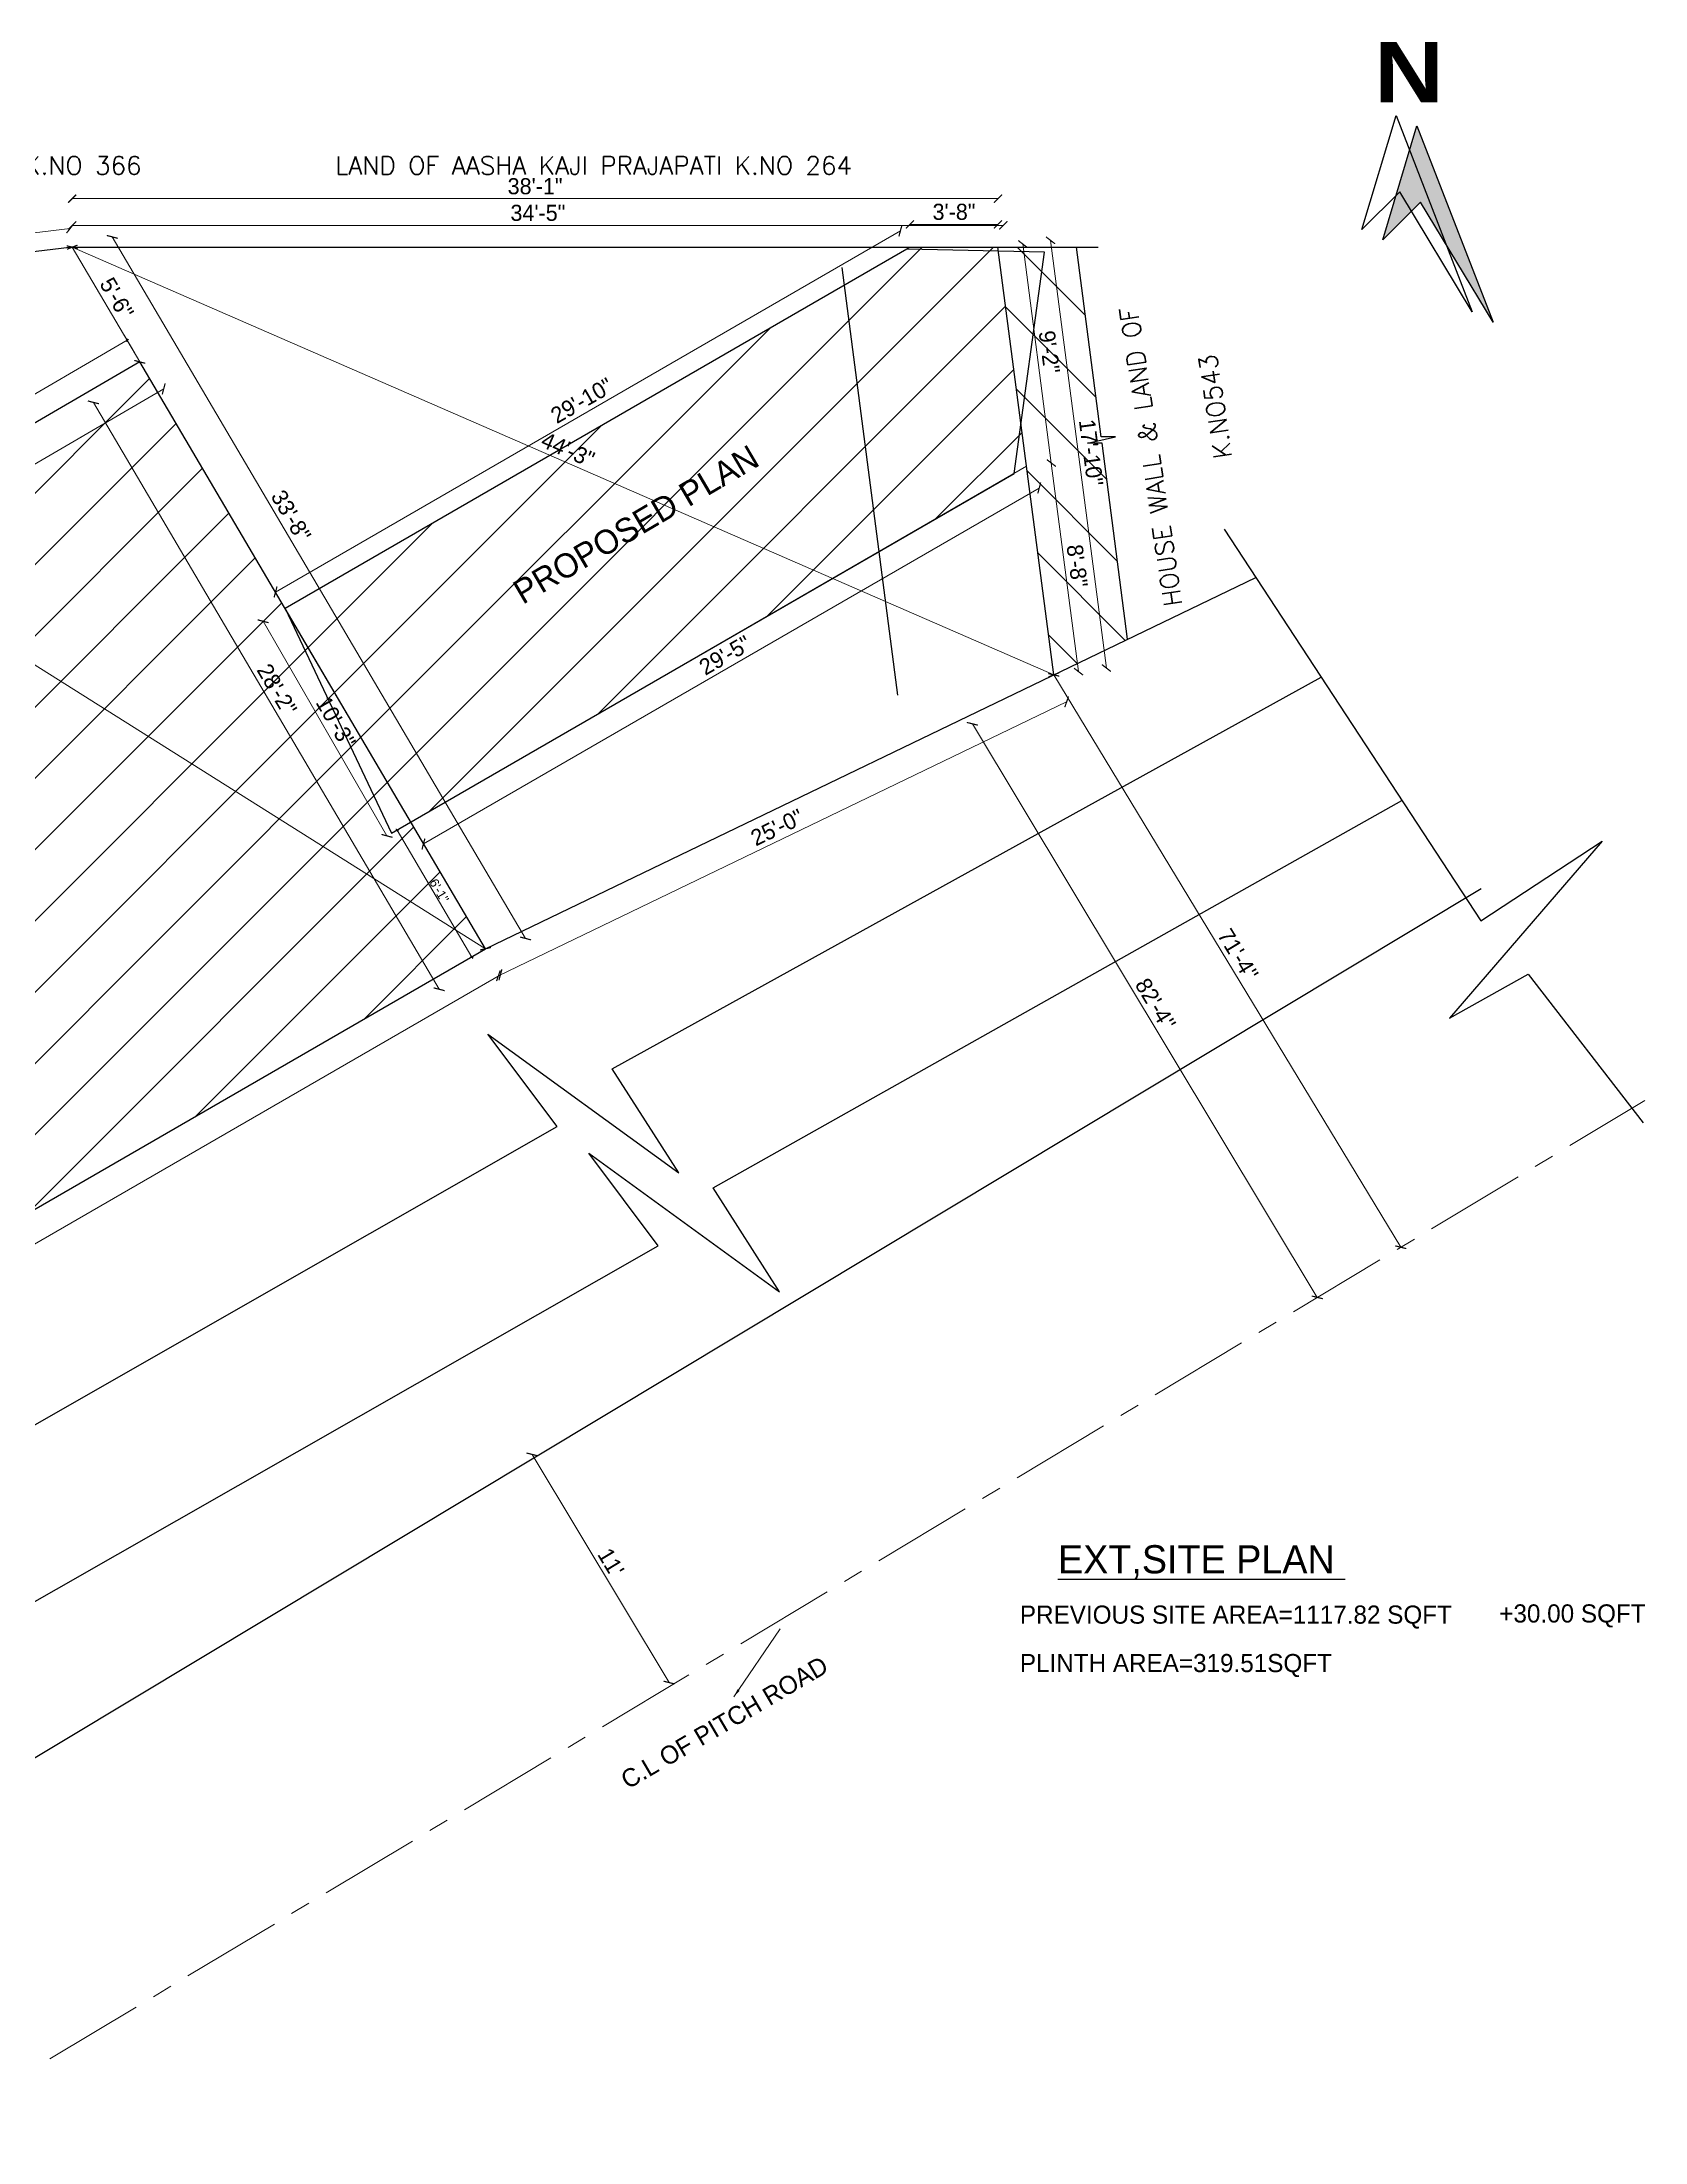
# Model space of a CAD drawing. Header units: inches. Extents: x 20273 to 74670, y -14357 to 735.
# Drawn here: x 64411 to 65207, y -10029 to -8987 of the extents above; entities that cross this region are included whole.
import ezdxf

# ---------------------------------------------------------------- set-up
doc = ezdxf.new("R2010")
doc.units = ezdxf.units.IN
doc.header["$LTSCALE"] = 5
doc.header["$MEASUREMENT"] = 0
doc.linetypes.add('CENTER', pattern=[2, 1.25, -0.25, 0.25, -0.25])
doc.layers.add('A-WALL', color=7, linetype='Continuous', lineweight=9)
doc.layers.add('HATCH', color=253, linetype='Continuous', lineweight=0)
for name, color, linetype in [('DIM', 5, 'Continuous'), ('TEXT', 6, 'Continuous'), ('WALL', 7, 'Continuous')]:
    doc.layers.add(name, color=color, linetype=linetype)
doc.layers.add('dim line', color=7, linetype='Continuous', lineweight=15, true_color=0xfab2b2)
doc.styles.add('ARIAL', font='cityb___.ttf')
doc.styles.add('ROMANS', font='romans.shx', dxfattribs={"width": 0.8})
doc.styles.get("Standard").update_dxf_attribs({"font": 'arial.ttf'})
doc.styles.add('tt', font='stylu.ttf', dxfattribs={"height": 8})
doc.dimstyles.new('Copy(2) of STANDARD', dxfattribs={"dimtxt": 2, "dimasz": 4, "dimexe": 0, "dimexo": 0, "dimgap": 2, "dimtad": 1, "dimdec": 0, "dimzin": 0, "dimdsep": 46, "dimlunit": 3, "dimtxsty": 'tt', "dimblk": 'ARCHTICK', "dimcen": 0.0505, "dimse1": 1, "dimse2": 1, "dimclrd": 5, "dimclre": 5, "dimclrt": 7, "dimadec": 1, "dimazin": 0, "dimtm": 1e-09, "dimtfac": 1, "dimtdec": 0, "dimtofl": 0, "dimtmove": 1, "dimatfit": 3, "dimfxl": 1, "dimtolj": 2, "dimtzin": 0, "dimlwd": 13, "dimarcsym": 0})
doc.dimstyles.new('Standard$0', dxfattribs={"dimtxt": 6, "dimasz": 4, "dimexe": 3, "dimexo": 6, "dimgap": 3, "dimtad": 1, "dimdec": 1, "dimzin": 0, "dimdsep": 46, "dimlunit": 4, "dimtxsty": 'Standard', "dimcen": 0.09, "dimclrd": 6, "dimclre": 6, "dimclrt": 7, "dimadec": 0, "dimazin": 0, "dimtfac": 1, "dimtdec": 1, "dimtix": 1, "dimtofl": 0, "dimtmove": 1, "dimatfit": 3, "dimfxl": 1, "dimtolj": 1, "dimtzin": 0, "dimlwd": 18, "dimlwe": 18, "dimarcsym": 0})
pattern_1 = [(45, (43778.834, -5586.145), (-17.67767, 17.67767), [])]

# ---------------------------------------------------------------- blocks, each defined once
blk = doc.blocks.new('_ArchTick')
at = {"color": 0, "linetype": 'ByBlock', "const_width": 0.15}
blk.add_lwpolyline([(-0.5, -0.5), (0.5, 0.5)], dxfattribs=at)
blk = doc.blocks.new('*D733')
at = {"layer": 'Defpoints', "color": 0, "ltscale": 5, "transparency": 16777216}
for p in [(64841.7, -9089.1), (64526.9, -9260.2), (64531.6, -9268.3)]:
    blk.add_point(p, dxfattribs=at)
at = {"layer": 'DIM', "color": 5, "lineweight": 13, "ltscale": 5, "transparency": 16777216}
blk.add_line((64837, -9081), (64526.9, -9260.2), dxfattribs=at)
at = {"layer": 'DIM', "color": 5, "lineweight": 13, "ltscale": 5, "transparency": 16777216, "xscale": 4, "yscale": 4, "zscale": 4}
for p, rotation in [((64837, -9081), 30.02282740670279), ((64526.9, -9260.2), 210.0228274067028)]:
    blk.add_blockref('_ArchTick', p, dxfattribs=dict(at, rotation=rotation))
at = {"layer": 'DIM', "color": 7, "ltscale": 5, "transparency": 16777216, "insert": (64678.9, -9165.2), "char_height": 8, "attachment_point": 5, "rotation": 30.0228, "style": 'tt'}
blk.add_mtext('\\A2;29\'-10"', dxfattribs=at)
blk = doc.blocks.new('*D734')
at = {"layer": 'Defpoints', "color": 0, "ltscale": 5, "transparency": 16777216}
for p in [(64899.6, -9197.8), (64905.9, -9208.6), (64594.1, -9374.3)]:
    blk.add_point(p, dxfattribs=at)
at = {"layer": 'DIM', "color": 5, "lineweight": 13, "ltscale": 5, "transparency": 16777216}
blk.add_line((64600.3, -9385.2), (64905.9, -9208.6), dxfattribs=at)
at = {"layer": 'DIM', "color": 5, "lineweight": 13, "ltscale": 5, "transparency": 16777216, "xscale": 4, "yscale": 4, "zscale": 4}
for p, rotation in [((64905.9, -9208.6), 30.02282740670279), ((64600.3, -9385.2), 210.0228274067028)]:
    blk.add_blockref('_ArchTick', p, dxfattribs=dict(at, rotation=rotation))
at = {"layer": 'DIM', "color": 7, "ltscale": 5, "transparency": 16777216, "insert": (64750, -9291.6), "char_height": 8, "attachment_point": 5, "rotation": 30.0228, "style": 'tt'}
blk.add_mtext('\\A2;29\'-5"', dxfattribs=at)
blk = doc.blocks.new('*D735')
at = {"layer": 'Defpoints', "color": 0, "ltscale": 5, "transparency": 16777216}
for p in [(64885.4, -9077.8), (64841.7, -9089.1), (64885.4, -9089.1)]:
    blk.add_point(p, dxfattribs=at)
at = {"layer": 'DIM', "color": 5, "lineweight": 13, "ltscale": 5, "transparency": 16777216}
blk.add_line((64841.7, -9077.8), (64885.4, -9077.8), dxfattribs=at)
at = {"layer": 'DIM', "color": 5, "lineweight": 13, "ltscale": 5, "transparency": 16777216, "xscale": 4, "yscale": 4, "zscale": 4, "rotation": 180}
blk.add_blockref('_ArchTick', (64841.7, -9077.8), dxfattribs=at)
at = {"layer": 'DIM', "color": 5, "lineweight": 13, "ltscale": 5, "transparency": 16777216, "xscale": 4, "yscale": 4, "zscale": 4}
blk.add_blockref('_ArchTick', (64885.4, -9077.8), dxfattribs=at)
at = {"layer": 'DIM', "color": 7, "ltscale": 5, "transparency": 16777216, "insert": (64863.6, -9071.6), "char_height": 8, "attachment_point": 5, "style": 'tt'}
blk.add_mtext('\\A2;3\'-8"', dxfattribs=at)
blk = doc.blocks.new('*D736')
at = {"layer": 'Defpoints', "color": 0, "ltscale": 5, "transparency": 16777216}
for p in [(64885.4, -9089.1), (64897.7, -9087.5), (64899.6, -9197.8)]:
    blk.add_point(p, dxfattribs=at)
at = {"layer": 'DIM', "color": 5, "lineweight": 13, "ltscale": 5, "transparency": 16777216}
blk.add_line((64911.9, -9196.2), (64897.7, -9087.5), dxfattribs=at)
at = {"layer": 'DIM', "color": 5, "lineweight": 13, "ltscale": 5, "transparency": 16777216, "xscale": 4, "yscale": 4, "zscale": 4}
for p, rotation in [((64897.7, -9087.5), 97.43550611294224), ((64911.9, -9196.2), 277.4355061129422)]:
    blk.add_blockref('_ArchTick', p, dxfattribs=dict(at, rotation=rotation))
at = {"layer": 'DIM', "color": 7, "ltscale": 5, "transparency": 16777216, "insert": (64910.9, -9141.1), "char_height": 8, "attachment_point": 5, "rotation": 277.4355, "style": 'tt'}
blk.add_mtext('\\A2;9\'-2"', dxfattribs=at)
blk = doc.blocks.new('*D737')
at = {"layer": 'Defpoints', "color": 0, "ltscale": 5, "transparency": 16777216}
for p in [(64531.6, -9268.3), (64594.1, -9374.3), (64582.2, -9381.2)]:
    blk.add_point(p, dxfattribs=at)
at = {"layer": 'DIM', "color": 5, "lineweight": 13, "ltscale": 5, "transparency": 16777216}
blk.add_line((64520.7, -9274.7), (64582.2, -9381.2), dxfattribs=at)
at = {"layer": 'DIM', "color": 5, "lineweight": 13, "ltscale": 5, "transparency": 16777216, "xscale": 4, "yscale": 4, "zscale": 4}
for p, rotation in [((64520.7, -9274.7), 120.0228274067028), ((64582.2, -9381.2), 300.0228274067028)]:
    blk.add_blockref('_ArchTick', p, dxfattribs=dict(at, rotation=rotation))
at = {"layer": 'DIM', "color": 7, "ltscale": 5, "transparency": 16777216, "insert": (64556.8, -9324.8), "char_height": 8, "attachment_point": 5, "rotation": 300.0228, "style": 'tt'}
blk.add_mtext('\\A2;10\'-3"', dxfattribs=at)
blk = doc.blocks.new('*D713')
at = {"layer": 'Defpoints', "color": 0, "ltscale": 5, "transparency": 16777216}
for p in [(64426, -9089.1), (64426, -9089.1), (64913.1, -9301.3)]:
    blk.add_point(p, dxfattribs=at)
at = {"layer": 'DIM', "color": 5, "lineweight": 13, "ltscale": 5, "transparency": 16777216}
blk.add_line((64913.1, -9301.3), (64426, -9089.1), dxfattribs=at)
at = {"layer": 'DIM', "color": 5, "lineweight": 13, "ltscale": 5, "transparency": 16777216, "xscale": 4, "yscale": 4, "zscale": 4}
for p, rotation in [((64426, -9089.1), 156.4590553134295), ((64913.1, -9301.3), 336.4590553134295)]:
    blk.add_blockref('_ArchTick', p, dxfattribs=dict(at, rotation=rotation))
at = {"layer": 'DIM', "color": 7, "ltscale": 5, "transparency": 16777216, "insert": (64672, -9189.6), "char_height": 8, "attachment_point": 5, "rotation": 336.4591, "style": 'tt'}
blk.add_mtext('\\A2;44\'-3"', dxfattribs=at)
blk = doc.blocks.new('*D714')
at = {"layer": 'Defpoints', "color": 0, "ltscale": 5, "transparency": 16777216}
for p in [(64477.1, -9065.6), (64445.9, -9084), (64682.2, -9413.7)]:
    blk.add_point(p, dxfattribs=at)
at = {"layer": 'DIM', "color": 5, "lineweight": 13, "ltscale": 5, "transparency": 16777216}
blk.add_line((64651, -9432.1), (64445.9, -9084), dxfattribs=at)
at = {"layer": 'DIM', "color": 5, "lineweight": 13, "ltscale": 5, "transparency": 16777216, "xscale": 4, "yscale": 4, "zscale": 4}
for p, rotation in [((64445.9, -9084), 120.5085900979847), ((64651, -9432.1), 300.5085900979847)]:
    blk.add_blockref('_ArchTick', p, dxfattribs=dict(at, rotation=rotation))
at = {"layer": 'DIM', "color": 7, "ltscale": 5, "transparency": 16777216, "insert": (64534.6, -9222.4), "char_height": 8, "attachment_point": 5, "rotation": 300.5086, "style": 'tt'}
blk.add_mtext('\\A2;33\'-8"', dxfattribs=at)
blk = doc.blocks.new('*D738')
at = {"layer": 'Defpoints', "color": 0, "ltscale": 5, "transparency": 16777216}
for p in [(64132.4, -9123.4), (64631.1, -9437.2), (64631.1, -9437.2)]:
    blk.add_point(p, dxfattribs=at)
at = {"layer": 'DIM', "color": 5, "lineweight": 13, "ltscale": 5, "transparency": 16777216}
blk.add_line((64132.4, -9123.4), (64631.1, -9437.2), dxfattribs=at)
at = {"layer": 'DIM', "color": 5, "lineweight": 13, "ltscale": 5, "transparency": 16777216, "xscale": 4, "yscale": 4, "zscale": 4}
for p, rotation in [((64132.4, -9123.4), 147.8211343331413), ((64631.1, -9437.2), 327.8211343331413)]:
    blk.add_blockref('_ArchTick', p, dxfattribs=dict(at, rotation=rotation))
at = {"layer": 'DIM', "color": 7, "ltscale": 5, "transparency": 16777216, "insert": (64385, -9275.1), "char_height": 8, "attachment_point": 5, "rotation": 327.8211, "style": 'tt'}
blk.add_mtext('\\A2;49\'-1"', dxfattribs=at)
blk = doc.blocks.new('*D715')
at = {"layer": 'Defpoints', "color": 0, "ltscale": 5, "transparency": 16777216}
for p in [(64885.4, -9065), (64426, -9089.1), (64885.4, -9089.1)]:
    blk.add_point(p, dxfattribs=at)
at = {"layer": 'DIM', "color": 5, "lineweight": 13, "ltscale": 5, "transparency": 16777216}
blk.add_line((64426, -9065), (64885.4, -9065), dxfattribs=at)
at = {"layer": 'DIM', "color": 5, "lineweight": 13, "ltscale": 5, "transparency": 16777216, "xscale": 4, "yscale": 4, "zscale": 4, "rotation": 180}
blk.add_blockref('_ArchTick', (64426, -9065), dxfattribs=at)
at = {"layer": 'DIM', "color": 5, "lineweight": 13, "ltscale": 5, "transparency": 16777216, "xscale": 4, "yscale": 4, "zscale": 4}
blk.add_blockref('_ArchTick', (64885.4, -9065), dxfattribs=at)
at = {"layer": 'DIM', "color": 7, "ltscale": 5, "transparency": 16777216, "insert": (64655.7, -9058.9), "char_height": 8, "attachment_point": 5, "style": 'tt'}
blk.add_mtext('\\A2;38\'-1"', dxfattribs=at)
blk = doc.blocks.new('*D716')
at = {"layer": 'Defpoints', "color": 0, "ltscale": 5, "transparency": 16777216}
for p in [(64424.9, -9079.9), (64426, -9089.1), (64132.4, -9123.4)]:
    blk.add_point(p, dxfattribs=at)
at = {"layer": 'DIM', "color": 5, "lineweight": 13, "ltscale": 5, "transparency": 16777216}
blk.add_line((64131.3, -9114.2), (64424.9, -9079.9), dxfattribs=at)
at = {"layer": 'DIM', "color": 5, "lineweight": 13, "ltscale": 5, "transparency": 16777216, "xscale": 4, "yscale": 4, "zscale": 4}
for p, rotation in [((64424.9, -9079.9), 6.656485109489094), ((64131.3, -9114.2), 186.6564851094891)]:
    blk.add_blockref('_ArchTick', p, dxfattribs=dict(at, rotation=rotation))
at = {"layer": 'DIM', "color": 7, "ltscale": 5, "transparency": 16777216, "insert": (64277.4, -9090.9), "char_height": 8, "attachment_point": 5, "rotation": 6.6565, "style": 'tt'}
blk.add_mtext('\\A2;24\'-8"', dxfattribs=at)
blk = doc.blocks.new('*D718')
at = {"layer": 'Defpoints', "color": 0, "ltscale": 5, "transparency": 16777216}
for p in [(64913.1, -9301.3), (64919.5, -9314.7), (64631.1, -9437.2)]:
    blk.add_point(p, dxfattribs=at)
at = {"layer": 'DIM', "color": 5, "lineweight": 13, "ltscale": 5, "transparency": 16777216}
blk.add_line((64637.5, -9450.6), (64919.5, -9314.7), dxfattribs=at)
at = {"layer": 'DIM', "color": 5, "lineweight": 13, "ltscale": 5, "transparency": 16777216, "xscale": 4, "yscale": 4, "zscale": 4}
for p, rotation in [((64919.5, -9314.7), 25.72641114425595), ((64637.5, -9450.6), 205.726411144256)]:
    blk.add_blockref('_ArchTick', p, dxfattribs=dict(at, rotation=rotation))
at = {"layer": 'DIM', "color": 7, "ltscale": 5, "transparency": 16777216, "insert": (64775.8, -9377), "char_height": 8, "attachment_point": 5, "rotation": 25.7264, "style": 'tt'}
blk.add_mtext('\\A2;25\'-0"', dxfattribs=at)
blk = doc.blocks.new('*D720')
at = {"layer": 'Defpoints', "color": 0, "ltscale": 5, "transparency": 16777216}
for p in [(64913.1, -9301.3), (65084.2, -9586), (65043.9, -9610.2)]:
    blk.add_point(p, dxfattribs=at)
at = {"layer": 'DIM', "color": 5, "lineweight": 13, "ltscale": 5, "transparency": 16777216}
blk.add_line((64872.7, -9325.6), (65043.9, -9610.2), dxfattribs=at)
at = {"layer": 'DIM', "color": 5, "lineweight": 13, "ltscale": 5, "transparency": 16777216, "xscale": 4, "yscale": 4, "zscale": 4}
for p, rotation in [((64872.7, -9325.6), 121.020957503502), ((65043.9, -9610.2), 301.020957503502)]:
    blk.add_blockref('_ArchTick', p, dxfattribs=dict(at, rotation=rotation))
at = {"layer": 'DIM', "color": 7, "ltscale": 5, "transparency": 16777216, "insert": (64963.6, -9464.7), "char_height": 8, "attachment_point": 5, "rotation": 301.021, "style": 'tt'}
blk.add_mtext("\\A2;82'-4''", dxfattribs=at)
blk = doc.blocks.new('*D721')
at = {"layer": 'Defpoints', "color": 0, "ltscale": 5, "transparency": 16777216}
for p in [(64654.2, -9688.1), (64654.2, -9688.1), (64722.2, -9801.3)]:
    blk.add_point(p, dxfattribs=at)
at = {"layer": 'DIM', "color": 5, "lineweight": 13, "ltscale": 5, "transparency": 16777216}
blk.add_line((64722.2, -9801.3), (64654.2, -9688.1), dxfattribs=at)
at = {"layer": 'DIM', "color": 5, "lineweight": 13, "ltscale": 5, "transparency": 16777216, "xscale": 4, "yscale": 4, "zscale": 4}
for p, rotation in [((64654.2, -9688.1), 120.9954618466229), ((64722.2, -9801.3), 300.9954618466229)]:
    blk.add_blockref('_ArchTick', p, dxfattribs=dict(at, rotation=rotation))
at = {"layer": 'DIM', "color": 7, "ltscale": 5, "transparency": 16777216, "insert": (64693.4, -9741.6), "char_height": 8, "attachment_point": 5, "rotation": 300.9955, "style": 'tt'}
blk.add_mtext("\\A2;11'", dxfattribs=at)
blk = doc.blocks.new('*D722')
at = {"layer": 'Defpoints', "color": 0, "ltscale": 5, "transparency": 16777216}
for p in [(64913.1, -9301.3), (65085.3, -9585.3), (65085.3, -9585.3)]:
    blk.add_point(p, dxfattribs=at)
at = {"layer": 'DIM', "color": 5, "lineweight": 13, "ltscale": 5, "transparency": 16777216}
blk.add_line((64913.1, -9301.3), (65085.3, -9585.3), dxfattribs=at)
at = {"layer": 'DIM', "color": 5, "lineweight": 13, "ltscale": 5, "transparency": 16777216, "xscale": 4, "yscale": 4, "zscale": 4}
for p, rotation in [((64913.1, -9301.3), 121.2299142519415), ((65085.3, -9585.3), 301.2299142519415)]:
    blk.add_blockref('_ArchTick', p, dxfattribs=dict(at, rotation=rotation))
at = {"layer": 'DIM', "color": 7, "ltscale": 5, "transparency": 16777216, "insert": (65004.6, -9440.1), "char_height": 8, "attachment_point": 5, "rotation": 301.2299, "style": 'tt'}
blk.add_mtext("\\A2;71'-4''", dxfattribs=at)
blk = doc.blocks.new('*D724')
at = {"layer": 'Defpoints', "color": 0, "ltscale": 5, "transparency": 16777216}
for p in [(64885.4, -9089.1), (64913.1, -9301.3), (64939.2, -9297.9)]:
    blk.add_point(p, dxfattribs=at)
at = {"layer": 'DIM', "color": 5, "lineweight": 13, "ltscale": 5, "transparency": 16777216}
blk.add_line((64911.5, -9085.7), (64939.2, -9297.9), dxfattribs=at)
at = {"layer": 'DIM', "color": 5, "lineweight": 13, "ltscale": 5, "transparency": 16777216, "xscale": 4, "yscale": 4, "zscale": 4}
for p, rotation in [((64911.5, -9085.7), 97.43550611295157), ((64939.2, -9297.9), 277.4355061129515)]:
    blk.add_blockref('_ArchTick', p, dxfattribs=dict(at, rotation=rotation))
at = {"layer": 'DIM', "color": 7, "ltscale": 5, "transparency": 16777216, "insert": (64931.6, -9191), "char_height": 8, "attachment_point": 5, "rotation": 277.4355, "style": 'tt'}
blk.add_mtext('\\A2;17\'-10"', dxfattribs=at)
blk = doc.blocks.new('*D729')
at = {"layer": 'Defpoints', "color": 0, "ltscale": 5, "transparency": 16777216}
for p in [(64510.6, -9122.5), (64682.2, -9413.7), (64608.1, -9457.3)]:
    blk.add_point(p, dxfattribs=at)
at = {"layer": 'DIM', "color": 5, "lineweight": 13, "ltscale": 5, "transparency": 16777216}
blk.add_line((64436.5, -9166.1), (64608.1, -9457.3), dxfattribs=at)
at = {"layer": 'DIM', "color": 5, "lineweight": 13, "ltscale": 5, "transparency": 16777216, "xscale": 4, "yscale": 4, "zscale": 4}
for p, rotation in [((64436.5, -9166.1), 120.5085900979861), ((64608.1, -9457.3), 300.5085900979861)]:
    blk.add_blockref('_ArchTick', p, dxfattribs=dict(at, rotation=rotation))
at = {"layer": 'DIM', "color": 7, "ltscale": 5, "transparency": 16777216, "insert": (64527.6, -9308.6), "char_height": 8, "attachment_point": 5, "rotation": 300.5086, "style": 'tt'}
blk.add_mtext('\\A2;28\'-2"', dxfattribs=at)
blk = doc.blocks.new('*D740')
at = {"layer": 'Defpoints', "color": 0, "ltscale": 5, "transparency": 16777216}
for p in [(64459.5, -9139), (64471.4, -9159.4), (64132.4, -9329.4)]:
    blk.add_point(p, dxfattribs=at)
at = {"layer": 'DIM', "color": 5, "lineweight": 13, "ltscale": 5, "transparency": 16777216}
blk.add_line((64144.3, -9349.8), (64471.4, -9159.4), dxfattribs=at)
at = {"layer": 'DIM', "color": 5, "lineweight": 13, "ltscale": 5, "transparency": 16777216, "xscale": 4, "yscale": 4, "zscale": 4}
for p, rotation in [((64471.4, -9159.4), 30.20167562402278), ((64144.3, -9349.8), 210.2016756240228)]:
    blk.add_blockref('_ArchTick', p, dxfattribs=dict(at, rotation=rotation))
at = {"layer": 'DIM', "color": 7, "ltscale": 5, "transparency": 16777216, "insert": (64304.7, -9249.2), "char_height": 8, "attachment_point": 5, "rotation": 30.2017, "style": 'tt'}
blk.add_mtext('\\A2;31\'-7"', dxfattribs=at)
blk = doc.blocks.new('*D730')
at = {"layer": 'Defpoints', "color": 0, "ltscale": 5, "transparency": 16777216}
for p in [(64631.1, -9437.2), (64638.5, -9450.1), (64132.4, -9725.4)]:
    blk.add_point(p, dxfattribs=at)
at = {"layer": 'DIM', "color": 5, "lineweight": 13, "ltscale": 5, "transparency": 16777216}
blk.add_line((64139.8, -9738.3), (64638.5, -9450.1), dxfattribs=at)
at = {"layer": 'DIM', "color": 5, "lineweight": 13, "ltscale": 5, "transparency": 16777216, "xscale": 4, "yscale": 4, "zscale": 4}
for p, rotation in [((64638.5, -9450.1), 30.02282740668972), ((64139.8, -9738.3), 210.0228274066897)]:
    blk.add_blockref('_ArchTick', p, dxfattribs=dict(at, rotation=rotation))
at = {"layer": 'DIM', "color": 7, "ltscale": 5, "transparency": 16777216, "insert": (64386.1, -9588.8), "char_height": 8, "attachment_point": 5, "rotation": 30.0228, "style": 'tt'}
blk.add_mtext("\\A2;48'", dxfattribs=at)
blk = doc.blocks.new('*D741')
at = {"layer": 'Defpoints', "color": 0, "ltscale": 5, "transparency": 16777216}
for p in [(64426, -9089.1), (64426, -9089.1), (64459.5, -9146)]:
    blk.add_point(p, dxfattribs=at)
at = {"layer": 'DIM', "color": 5, "lineweight": 13, "ltscale": 5, "transparency": 16777216}
blk.add_line((64459.5, -9146), (64426, -9089.1), dxfattribs=at)
at = {"layer": 'DIM', "color": 5, "lineweight": 13, "ltscale": 5, "transparency": 16777216, "xscale": 4, "yscale": 4, "zscale": 4}
for p, rotation in [((64426, -9089.1), 120.5085900979771), ((64459.5, -9146), 300.5085900979771)]:
    blk.add_blockref('_ArchTick', p, dxfattribs=dict(at, rotation=rotation))
at = {"layer": 'DIM', "color": 7, "ltscale": 5, "transparency": 16777216, "insert": (64448.1, -9114.4), "char_height": 8, "attachment_point": 5, "rotation": 300.5086, "style": 'tt'}
blk.add_mtext('\\A2;5\'-6"', dxfattribs=at)
blk = doc.blocks.new('*D742')
at = {"layer": 'Defpoints', "color": 0, "ltscale": 5, "transparency": 16777216}
for p in [(64888.1, -9078.3), (64426, -9089.1), (64888.1, -9089.1)]:
    blk.add_point(p, dxfattribs=at)
at = {"layer": 'DIM', "color": 5, "lineweight": 13, "ltscale": 5, "transparency": 16777216}
blk.add_line((64426, -9078.3), (64888.1, -9078.3), dxfattribs=at)
at = {"layer": 'DIM', "color": 5, "lineweight": 13, "ltscale": 5, "transparency": 16777216, "xscale": 4, "yscale": 4, "zscale": 4, "rotation": 180}
blk.add_blockref('_ArchTick', (64426, -9078.3), dxfattribs=at)
at = {"layer": 'DIM', "color": 5, "lineweight": 13, "ltscale": 5, "transparency": 16777216, "xscale": 4, "yscale": 4, "zscale": 4}
blk.add_blockref('_ArchTick', (64888.1, -9078.3), dxfattribs=at)
at = {"layer": 'DIM', "color": 7, "ltscale": 5, "transparency": 16777216, "insert": (64657.1, -9072.1), "char_height": 8, "attachment_point": 5, "style": 'tt'}
blk.add_mtext('\\A2;34\'-5"', dxfattribs=at)
blk = doc.blocks.new('*D743')
at = {"layer": 'Defpoints', "color": 0, "ltscale": 5, "transparency": 16777216}
for p in [(64899.6, -9197.8), (64913.1, -9301.3), (64925.4, -9299.7)]:
    blk.add_point(p, dxfattribs=at)
at = {"layer": 'DIM', "color": 5, "lineweight": 13, "ltscale": 5, "transparency": 16777216}
blk.add_line((64911.9, -9196.2), (64925.4, -9299.7), dxfattribs=at)
at = {"layer": 'DIM', "color": 5, "lineweight": 13, "ltscale": 5, "transparency": 16777216, "xscale": 4, "yscale": 4, "zscale": 4}
for p, rotation in [((64911.9, -9196.2), 97.43550611288791), ((64925.4, -9299.7), 277.4355061128879)]:
    blk.add_blockref('_ArchTick', p, dxfattribs=dict(at, rotation=rotation))
at = {"layer": 'DIM', "color": 7, "ltscale": 5, "transparency": 16777216, "insert": (64924.7, -9247.2), "char_height": 8, "attachment_point": 5, "rotation": 277.4355, "style": 'tt'}
blk.add_mtext('\\A2;8\'-8"', dxfattribs=at)
blk = doc.blocks.new('oblique')
at = {"color": 0, "lineweight": -2}
blk.add_line((0.25, 0.25), (-0.25, -0.25), dxfattribs=at)
at = {"layer": 'dim line', "lineweight": 9}
for p, q in [((-0.4375, 0), (0.4375, 0)), ((0, 0.4375), (0, -0.4375))]:
    blk.add_line(p, q, dxfattribs=at)
blk = doc.blocks.new('*D745')
at = {"layer": 'A-WALL', "color": 33, "lineweight": 0, "ltscale": 5, "transparency": 16777216}
blk.add_line((64453.3, -9135.3), (64126.1, -9325.7), dxfattribs=at)
at = {"layer": 'A-WALL', "color": 47, "lineweight": 0, "ltscale": 5, "transparency": 16777216}
for p, q in [((64457, -9141.7), (64451.8, -9132.7)), ((64129.9, -9332.1), (64124.6, -9323.1))]:
    blk.add_line(p, q, dxfattribs=at)
at = {"layer": 'Defpoints', "color": 0, "ltscale": 5, "transparency": 16777216}
for p in [(64459.5, -9146), (64126.1, -9325.7), (64132.4, -9336.4)]:
    blk.add_point(p, dxfattribs=at)
at = {"layer": 'A-WALL', "color": 33, "lineweight": 0, "ltscale": 5, "transparency": 16777216, "xscale": 2, "yscale": 2, "zscale": 2}
for p, rotation in [((64453.3, -9135.3), 30.20167562402474), ((64126.1, -9325.7), 210.2016756240247)]:
    blk.add_blockref('oblique', p, dxfattribs=dict(at, rotation=rotation))
at = {"layer": 'A-WALL', "color": 7, "ltscale": 5, "transparency": 16777216, "insert": (64288.1, -9227.7), "char_height": 4.5, "attachment_point": 5, "rotation": 30.2017}
blk.add_mtext('\\A1;31\'-6{\\H0.5x;\\S1/2;}"', dxfattribs=at)
blk = doc.blocks.new('_OBLIQUE')
at = {"color": 0, "linetype": 'ByBlock'}
blk.add_line((-0.5, -0.5), (0.5, 0.5), dxfattribs=at)
blk = doc.blocks.new('*D746')
at = {"layer": 'A-WALL', "color": 47, "lineweight": 0, "ltscale": 5, "transparency": 16777216}
for p, q in [((64589.7, -9376.9), (64584.6, -9379.9)), ((64626.8, -9439.7), (64621.7, -9442.8))]:
    blk.add_line(p, q, dxfattribs=at)
at = {"layer": 'A-WALL', "color": 33, "lineweight": 0, "ltscale": 5, "transparency": 16777216}
blk.add_line((64624.3, -9441.3), (64587.2, -9378.4), dxfattribs=at)
at = {"layer": 'Defpoints', "color": 0, "ltscale": 5, "transparency": 16777216}
for p in [(64594.1, -9374.3), (64587.2, -9378.4), (64631.1, -9437.2)]:
    blk.add_point(p, dxfattribs=at)
at = {"layer": 'A-WALL', "color": 33, "lineweight": 0, "ltscale": 5, "transparency": 16777216, "xscale": 2, "yscale": 2, "zscale": 2}
for p, rotation in [((64587.2, -9378.4), 120.5085900979961), ((64624.3, -9441.3), 300.508590097996)]:
    blk.add_blockref('oblique', p, dxfattribs=dict(at, rotation=rotation))
at = {"layer": 'A-WALL', "color": 7, "ltscale": 5, "transparency": 16777216, "insert": (64608.1, -9408.4), "char_height": 4.5, "attachment_point": 5, "rotation": 300.5086}
blk.add_mtext('\\A1;6\'-1"', dxfattribs=at)

msp = doc.modelspace()

# ---------------------------------------------------------------- hatches: boundary and pattern name
at = {"layer": 'DIM'}
msp.add_hatch(color=256, dxfattribs=at).paths.add_polyline_path([(65076.34, -9085.5), (65093.34, -9028.89), (65131.11, -9126.38), (65095.18, -9066.82)])
at = {"layer": 'HATCH', "ltscale": 5}
h = msp.add_hatch(dxfattribs=at)
h.set_pattern_fill('ANSI31', color=256, scale=200, style=0)
h.set_pattern_definition(pattern_1)
h.paths.add_polyline_path([(64885.4, -9089.14), (64841.72, -9089.14), (64531.61, -9268.35), (64594.05, -9374.32), (64899.57, -9197.76)])
h.paths.add_polyline_path([(64651.48, -9190.55), (64685.5, -9205.37), (64692.91, -9188.38), (64658.88, -9173.56)], flags=25)
h.paths.add_polyline_path([(64648.72, -9271.4), (64772.87, -9198.39), (64763.25, -9182.02), (64639.1, -9255.03)], flags=24)
h = msp.add_hatch(dxfattribs=at)
h.set_pattern_fill('ANSI31', color=256, scale=200, angle=90, style=0)
h.set_pattern_definition([(135, (43048.27, -24259.536), (-17.67767, -17.67767), [])])
h.paths.add_polyline_path([(64937.07, -9186.28), (64929.88, -9186.28), (64943.8, -9183.14), (64936.66, -9183.14), (64924.4, -9089.14), (64885.4, -9089.14), (64913.09, -9301.34), (64949.78, -9283.66)])
h.paths.add_polyline_path([(64921.43, -9171.68), (64926.73, -9212.33), (64914.2, -9213.96), (64908.9, -9173.31)], flags=24)
h = msp.add_hatch(dxfattribs=at)
h.set_pattern_fill('ANSI31', color=256, scale=200, style=0)
h.set_pattern_definition(pattern_1)
h.paths.add_polyline_path([(64459.52, -9146.01), (64132.4, -9336.41), (64132.4, -9686.14), (64132.4, -9725.41), (64631.11, -9437.21)])
h.paths.add_polyline_path([(64538.9, -9312.06), (64557.47, -9344.19), (64573.52, -9334.92), (64554.95, -9302.78)], flags=24)
h.paths.add_polyline_path([(64364.59, -9272.96), (64396, -9292.72), (64405.88, -9277.03), (64374.46, -9257.27)], flags=24)
h.paths.add_polyline_path([(64151.64, -9549.49), (64151.64, -9512.38), (64133.1, -9512.38), (64133.1, -9549.49)], flags=24)
h.paths.add_polyline_path([(64293.15, -9266.3), (64325.23, -9247.63), (64315.9, -9231.61), (64283.83, -9250.28)], flags=24)
h.paths.add_polyline_path([(64253.85, -9475.68), (64399.09, -9391.83), (64392.59, -9380.57), (64247.35, -9464.42)], flags=24)
h.paths.add_polyline_path([(64245.67, -9455.64), (64389.94, -9372.34), (64380.57, -9356.1), (64236.29, -9439.4)], flags=24)

# ---------------------------------------------------------------- linework, layer by layer
at = {"layer": 'A-WALL', "ltscale": 5}
for p, q in [((64531.61, -9268.35), (64841.72, -9089.14)), ((64594.05, -9374.32), (64899.57, -9197.76))]:
    msp.add_line(p, q, dxfattribs=at)
msp.add_lwpolyline([(64885.4, -9089.14), (64841.72, -9089.14), (64531.61, -9268.35), (64594.05, -9374.32), (64899.57, -9197.76)], close=True, dxfattribs=at)
at = {"layer": 'DIM'}
for points in [[(65066.03, -9080.34), (65083.03, -9023.74), (65120.8, -9121.23), (65084.87, -9061.66), (65066.03, -9080.34)], [(65076.34, -9085.5), (65093.34, -9028.89), (65131.11, -9126.38), (65095.18, -9066.82), (65076.34, -9085.5)]]:
    msp.add_lwpolyline(points, dxfattribs=at)
at = {"layer": 'HATCH', "linetype": 'CENTER', "ltscale": 8}
msp.add_line((64346.3, -10029.27), (65206.52, -9512.49), dxfattribs=at)
at = {"layer": 'WALL', "ltscale": 5}
for p, q in [((64426.01, -9089.14), (64132.4, -9123.41)), ((64426.01, -9089.14), (64888.09, -9089.14)), ((64913.09, -9301.34), (64885.4, -9089.14)), ((64885.4, -9089.14), (64935.07, -9089.14)), ((64936.66, -9183.14), (64924.4, -9089.14)), ((64835.75, -9311.44), (64808.05, -9099.24)), ((64459.52, -9146.01), (64132.4, -9336.41)), ((64631.11, -9437.21), (64459.52, -9146.01)), ((64929.88, -9186.28), (64943.8, -9183.14)), ((64937.07, -9186.28), (64929.88, -9186.28)), ((64943.8, -9183.14), (64936.66, -9183.14)), ((64949.78, -9283.66), (64937.07, -9186.28)), ((64631.11, -9437.21), (65013.43, -9253)), ((64693.99, -9496.78), (65045.8, -9302.39)), ((64744.04, -9555.86), (65085.92, -9363.61)), ((64195.46, -9965.91), (65125.29, -9407.3)), ((64132.4, -9725.41), (64631.11, -9437.21)), ((64632.26, -9479.58), (64727.01, -9548.39)), ((64666.72, -9525.45), (64632.26, -9479.58)), ((64727.01, -9548.39), (64693.99, -9496.78)), ((64132.4, -9830.35), (64666.72, -9525.45)), ((64716.77, -9584.53), (64682.32, -9538.65)), ((64682.32, -9538.65), (64777.06, -9607.46)), ((64777.06, -9607.46), (64744.04, -9555.86)), ((64140.55, -9913.33), (64716.77, -9584.53))]:
    msp.add_line(p, q, dxfattribs=at)
at = {"layer": 'WALL', "color": 30, "linetype": 'ByBlock', "ltscale": 5, "true_color": 0xf8991e}
msp.add_lwpolyline([(64908.5, -9091.64), (64840.16, -9090.05), (64531.61, -9268.35), (64584.51, -9379.84), (64893.41, -9201.33)], close=True, dxfattribs=at)
at = {"layer": 'WALL', "ltscale": 5}
msp.add_lwpolyline([(64997.75, -9229.07), (65125.04, -9423.3), (65185.34, -9383.89), (65109.56, -9471.67), (65148.59, -9449.81), (65205.57, -9523.6)], dxfattribs=at)

# ---------------------------------------------------------------- texts
at = {"layer": 'TEXT', "lineweight": 9, "style": 'ROMANS'}
for s, p in [('LAND OF CHANDRA KIRAN RAJBHANDARI K.NO 366', (64156.51, -9053.05)), ('LAND OF AASHA KAJI PRAJAPATI K.NO 264', (64556.52, -9053.05))]:
    msp.add_text(s, height=9, dxfattribs=at).set_placement(p)
for s, p in [('HOUSE WALL & LAND OF          ', (64976.86, -9266.65)), ('          K.NO543', (65011.55, -9259.58))]:
    msp.add_text(s, height=9, rotation=98.54376, dxfattribs=at).set_placement(p)
at = {"layer": 'TEXT', "lineweight": 70, "style": 'tt'}
for s, height, p in [('PROPOSED PLAN', 12, (64649.58, -9266.62)), ('C.L OF PITCH ROAD ', 9, (64701.77, -9854.46))]:
    msp.add_text(s, height=height, rotation=30.46064, dxfattribs=at).set_placement(p)
at = {"layer": 'TEXT', "linetype": 'ByBlock', "style": 'tt'}
msp.add_text('%%UEXT,SITE PLAN ', height=14, dxfattribs=at).set_placement((64915.21, -9747.14))
at = {"layer": 'TEXT', "lineweight": 70, "style": 'tt'}
for s, p in [('PREVIOUS SITE AREA=1117.82 SQFT', (64896.3, -9772.09)), ('+30.00 SQFT', (65134.21, -9771.51)), ('PLINTH AREA=319.51SQFT', (64896.3, -9796.13))]:
    msp.add_text(s, height=9, dxfattribs=at).set_placement(p)
at = {"layer": 'TEXT', "insert": (65089.4, -9002.29), "char_height": 30, "width": 37.6347, "attachment_point": 5, "style": 'ARIAL'}
msp.add_mtext('{\\fArial Black|b0|i0|c0|p34;N}', dxfattribs=at)

# ---------------------------------------------------------------- dimensions: what is measured, and where the dimension line sits
at = {"layer": 'A-WALL', "ltscale": 5}
for p1, p2, distance, picture, middle in [((64459.52, -9146.01), (64132.4, -9336.41), -12.42, '*D745', (64288.11, -9227.73)), ((64631.11, -9437.21), (64594.05, -9374.32), 7.96, '*D746', (64608.14, -9408.38))]:
    dim = msp.add_aligned_dim(p1=p1, p2=p2, distance=distance, dimstyle='Standard$0', override={"dimtxt": 4.5, "dimasz": 2, "dimexo": 5, "dimgap": 0.5, "dimzin": 12, "dimpost": '\\X', "dimblk": 'oblique', "dimcen": 3, "dimclrd": 33, "dimclre": 47, "dimtfac": 0.5, "dimfxl": 3, "dimlwd": 0, "dimlwe": 0}, dxfattribs=at)
    dim.commit()
    dim.dimension.update_dxf_attribs({"geometry": picture, "text_midpoint": middle})
at = {"layer": 'DIM', "ltscale": 5}
for p1, p2, distance, text, picture, middle in [((64426.01, -9089.14), (64885.4, -9089.14), 24.14, '38\'-1"', '*D715', (64655.71, -9058.86)), ((64631.11, -9437.21), (64913.09, -9301.34), -14.82, '25\'-0"', '*D718', (64775.84, -9377.04)), ((64913.09, -9301.34), (65084.24, -9585.95), -47.08, "82'-4''", '*D720', (64963.61, -9464.73)), ((64913.09, -9301.34), (65085.28, -9585.33), 0, "71'-4''", '*D722', (65004.56, -9440.08))]:
    dim = msp.add_aligned_dim(p1=p1, p2=p2, distance=distance, text=text, dimstyle='Copy(2) of STANDARD', dxfattribs=at)
    dim.commit()
    dim.dimension.update_dxf_attribs({"geometry": picture, "text_midpoint": middle})
dim = msp.add_linear_dim(base=(64888.09, -9078.32), p1=(64426.01, -9089.14), p2=(64888.09, -9089.14), text='34\'-5"', dimstyle='Copy(2) of STANDARD', dxfattribs=at)
dim.commit()
dim.dimension.update_dxf_attribs({"geometry": '*D742', "text_midpoint": (64657.05, -9072.14)})
dim = msp.add_linear_dim(base=(64445.87, -9084.01), p1=(64682.16, -9413.7), p2=(64477.06, -9065.63), angle=120.50859, dimstyle='Copy(2) of STANDARD', dxfattribs=at)
dim.commit()
dim.dimension.update_dxf_attribs({"geometry": '*D714', "text_midpoint": (64529.27, -9225.55), "dimtype": 161})
for p1, p2, distance, picture, middle in [((64841.72, -9089.14), (64885.4, -9089.14), 11.36, '*D735', (64863.56, -9071.64)), ((64132.4, -9123.41), (64426.01, -9089.14), 9.27, '*D716', (64277.41, -9090.93)), ((64885.4, -9089.14), (64913.09, -9301.34), 26.33, '*D724', (64931.61, -9191.02)), ((64899.57, -9197.76), (64885.4, -9089.14), -12.41, '*D736', (64910.87, -9141.05)), ((64459.52, -9146.01), (64426.01, -9089.14), 0, '*D741', (64448.09, -9114.44)), ((64913.09, -9301.34), (64426.01, -9089.14), 0, '*D713', (64672.02, -9189.58)), ((64132.4, -9123.41), (64631.11, -9437.21), 0, '*D738', (64385.05, -9275.08)), ((64510.57, -9122.5), (64682.16, -9413.7), -85.97, '*D729', (64527.58, -9308.63)), ((64132.3967, -9329.3903), (64459.5209, -9138.9866), -23.6436, '*D740', (64304.69, -9249.1891)), ((64132.4, -9725.41), (64631.11, -9437.21), -14.86, '*D730', (64386.1, -9588.82)), ((64722.21, -9801.25), (64654.23, -9688.1), 0, '*D721', (64693.4, -9741.57))]:
    dim = msp.add_aligned_dim(p1=p1, p2=p2, distance=distance, dimstyle='Copy(2) of STANDARD', dxfattribs=at)
    dim.commit()
    dim.dimension.update_dxf_attribs({"geometry": picture, "text_midpoint": middle})
for base, p1, p2, angle, picture, middle in [((64526.88, -9260.16), (64841.72, -9089.14), (64531.61, -9268.35), 30.02283, '*D733', (64678.85, -9165.22)), ((64905.86, -9208.65), (64594.05, -9374.32), (64899.57, -9197.76), 30.02283, '*D734', (64750.01, -9291.58)), ((64925.4, -9299.74), (64899.57, -9197.76), (64913.09, -9301.34), 277.43551, '*D743', (64924.73, -9247.15)), ((64582.22, -9381.15), (64531.61, -9268.35), (64594.05, -9374.32), 120.02283, '*D737', (64556.79, -9324.82))]:
    dim = msp.add_linear_dim(base=base, p1=p1, p2=p2, angle=angle, dimstyle='Copy(2) of STANDARD', dxfattribs=at)
    dim.commit()
    dim.dimension.update_dxf_attribs({"geometry": picture, "text_midpoint": middle})

# ---------------------------------------------------------------- leaders
msp.add_leader([(64754.4, -9808.33), (64777.31, -9774.58)], dimstyle='Copy(2) of STANDARD', override={"dimgap": 2, "dimtad": 0}, dxfattribs=at)

doc.saveas('drawing.dxf')
